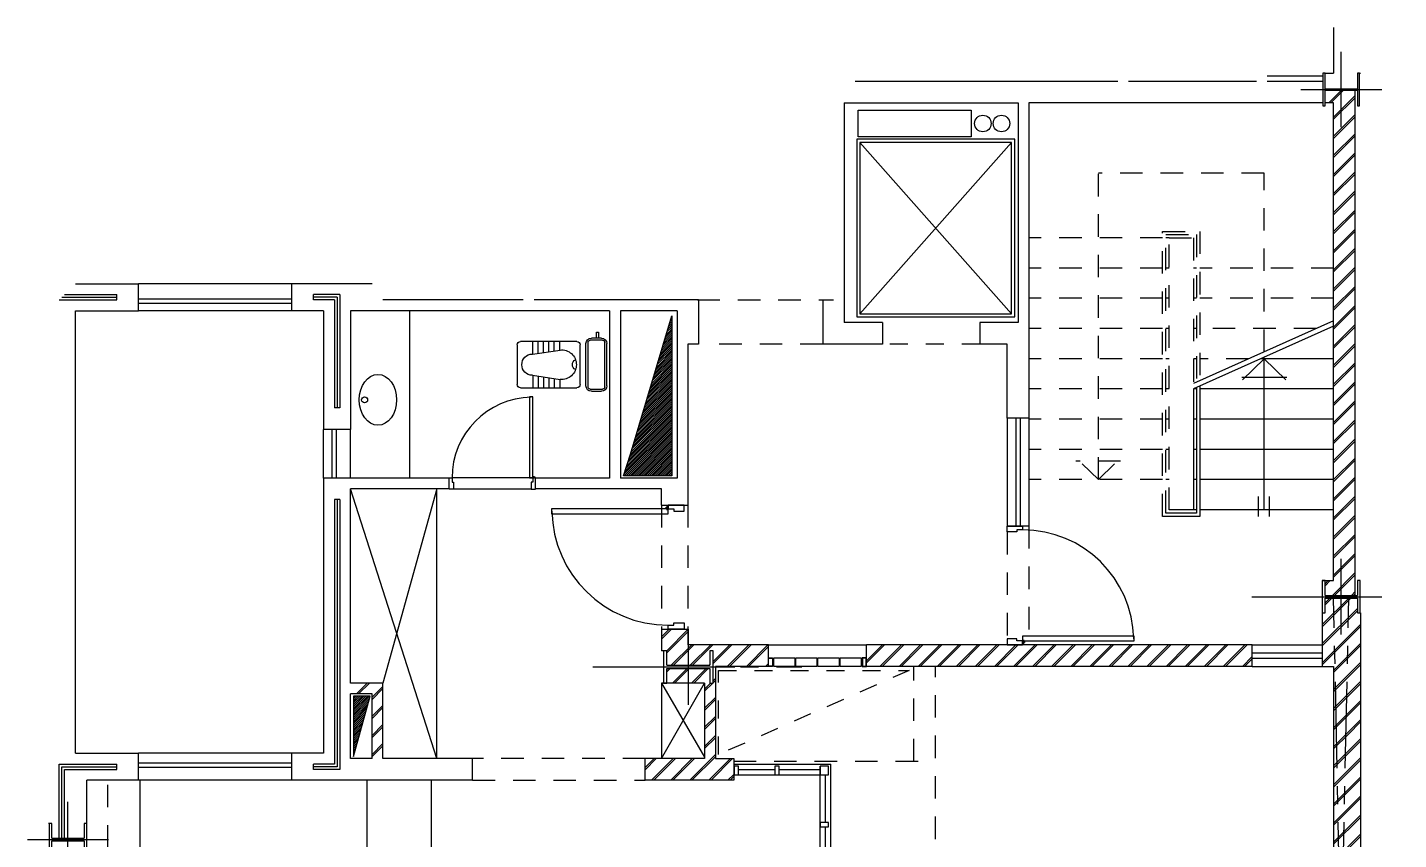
# Model space of a CAD drawing. Header units: inches. Extents: x 27.1 to 34.7, y 6.7 to 19.2.
# Drawn here: x 27.11 to 34.74, y 14.66 to 19.18 of the extents above; entities that cross this region are included whole.
import ezdxf

# ---------------------------------------------------------------- set-up
doc = ezdxf.new("R2010")
doc.units = ezdxf.units.IN
doc.header["$MEASUREMENT"] = 0
doc.linetypes.add('ACAD_ISO04W100', pattern=[30, 24, -3, 0, -3])
doc.linetypes.add('HIDDEN', pattern=[0.375, 0.25, -0.125])
for name, color, linetype in [('1', 1, 'Continuous'), ('2', 2, 'Continuous'), ('3', 3, 'Continuous'), ('4', 4, 'Continuous'), ('ax', 1, 'Continuous'), ('badband', 3, 'Continuous'), ('ct', 5, 'Continuous'), ('DIM', 2, 'Continuous'), ('DOOR', 1, 'Continuous'), ('DOR', 2, 'Continuous'), ('HATCH', 1, 'Continuous'), ('hatch-2', 4, 'Continuous'), ('PLM', 7, 'Continuous'), ('WALL', 4, 'Continuous')]:
    doc.layers.add(name, color=color, linetype=linetype)
doc.layers.get('DIM').off()
doc.linetypes.add('BATTING', pattern='A,0.0001,-0.1,[134,ltypeshp.shx,S=0.1,R=0,X=-0.1,Y=0],-0.2,[134,ltypeshp.shx,S=0.1,R=180,X=0.1,Y=0],-0.1', length=0.4001)
pattern_1 = [(45, (-1794.94049, -14855.80348), (-0.0530330086, 0.0530330086), []), (45, (-1794.92849, -14855.80348), (-0.0530330086, 0.0530330086), [])]

# ---------------------------------------------------------------- blocks, each defined once
blk = doc.blocks.new('WC')
at = {"layer": 'PLM', "color": 2}
for p, q in [((-0.185, 0.51), (0.185, 0.51)), ((-0.215, -0.043), (-0.215, 0.48)), ((0.215, 0.48), (0.215, -0.043)), ((-0.099, 0.367), (-0.215, 0.367)), ((-0.107, 0.317), (-0.215, 0.317)), ((-0.114, 0.267), (-0.215, 0.267)), ((-0.098, 0.37), (-0.136, 0.113)), ((0.098, 0.37), (0.136, 0.113)), ((0.098, 0.367), (0.215, 0.367)), ((0.106, 0.317), (0.215, 0.317)), ((0.113, 0.267), (0.215, 0.267)), ((-0.121, 0.217), (-0.215, 0.217)), ((-0.129, 0.167), (-0.215, 0.167)), ((0.12, 0.217), (0.215, 0.217)), ((0.128, 0.167), (0.215, 0.167)), ((-0.136, 0.117), (-0.215, 0.117)), ((0.135, 0.117), (0.215, 0.117)), ((0.196, -0.126), (-0.196, -0.126)), ((0.185, -0.073), (-0.185, -0.073)), ((-0.3, -0.224), (-0.3, -0.242)), ((-0.246, -0.224), (-0.3, -0.224)), ((-0.3, -0.242), (-0.246, -0.242)), ((-0.246, -0.27), (-0.246, -0.176)), ((-0.226, -0.28), (-0.226, -0.166)), ((0.206, -0.146), (-0.206, -0.146)), ((0.226, -0.166), (0.226, -0.28)), ((0.246, -0.176), (0.246, -0.27)), ((0.206, -0.3), (-0.206, -0.3)), ((0.196, -0.32), (-0.196, -0.32))]:
    blk.add_line(p, q, dxfattribs=at)
for centre, radius, start, end in [((-0.185, 0.48), 0.03, 90, 180), ((0.185, 0.48), 0.03, 0, 90), ((0, 0.37), 0.0982, 0, 180), ((-0.002, 0.098), 0.135, 173.3707, 270.7211), ((0, -0.05), 0.05, 23.3869, 156.6131), ((0.002, 0.098), 0.135, 269.2789, 6.6293), ((-0.196, -0.176), 0.05, 90, 180), ((-0.185, -0.043), 0.03, 180, 270), ((0.185, -0.043), 0.03, 270, 0), ((0.196, -0.176), 0.05, 0, 90), ((-0.206, -0.166), 0.02, 90, 180), ((0.206, -0.166), 0.02, 0, 90), ((-0.196, -0.27), 0.05, 180, 270), ((-0.206, -0.28), 0.02, 180, 270), ((0.196, -0.27), 0.05, 270, 0), ((0.206, -0.28), 0.02, 270, 0)]:
    blk.add_arc(centre, radius, start, end, dxfattribs=at)
blk = doc.blocks.new('PROR')
at = {"layer": 'DOOR'}
for p, q in [((-3.2, 0), (-3.2, -4.8)), ((0, 0), (-3.2, 0)), ((0, -1.5), (0, 0)), ((-5, -4.8), (-5, -13)), ((-3.2, -4.8), (-5, -4.8)), ((-5, -13), (0, -13)), ((0, -13), (0, -11.5))]:
    blk.add_line(p, q, dxfattribs=at)
blk = doc.blocks.new('MEH')
at = {"layer": 'DOR', "color": 1}
for p, q in [((-0.017, 0), (0, 0)), ((0.02, 0), (-0.017, 0)), ((0, 0.013), (0, -0.013)), ((0, 0), (0, 0.013)), ((0, 0), (0.02, 0))]:
    blk.add_line(p, q, dxfattribs=at)
blk.add_circle((0, 0), 0.00745, dxfattribs=at)
blk = doc.blocks.new('PROL')
at = {"layer": 'DOOR'}
for p, q in [((0, -1.5), (0, 0)), ((0, 0), (3.2, 0)), ((3.2, 0), (3.2, -4.8)), ((3.2, -4.8), (5, -4.8)), ((5, -4.8), (5, -13)), ((0, -13), (0, -11.5)), ((5, -13), (0, -13))]:
    blk.add_line(p, q, dxfattribs=at)
blk = doc.blocks.new('DOOR-1')
at = {"layer": 'DOR'}
for p, q in [((0.13, 0.072), (0.13, 0.032)), ((1.07, 0.072), (0.13, 0.072)), ((0.13, 0.032), (1.07, 0.032)), ((1.07, 0.032), (1.07, 0.072))]:
    blk.add_line(p, q, dxfattribs=at)
blk.add_arc((0.13, 0.032), 0.936, 1.1019, 90.0106, dxfattribs=at)
at = {"layer": 'WALL'}
for p, q in [((0, 1), (0.115, 1)), ((0, 0), (0.115, 0))]:
    blk.add_line(p, q, dxfattribs=at)
at = {"layer": 'DOR', "xscale": 0.01, "yscale": 0.01, "zscale": 0.01, "rotation": 270}
for name, p in [('PROL', (0.13, 1)), ('PROR', (0.13, 0))]:
    blk.add_blockref(name, p, dxfattribs=at)
at = {"layer": 'DOR', "rotation": 270}
blk.add_blockref('MEH', (0.138, 0.024), dxfattribs=at)
blk = doc.blocks.new('DOOR-100')
at = {"layer": 'DIM', "rotation": 90}
blk.add_blockref('DOOR-1', (0, 0), dxfattribs=at)
blk = doc.blocks.new('sec-4')
at = {"layer": 'ct', "color": 1}
for p, q in [((0, -0.35), (0, 0.35)), ((-0.375, 0), (0.375, 0))]:
    blk.add_line(p, q, dxfattribs=at)
at = {"layer": 'ct'}
for p, q in [((-0.15, 0.15), (-0.17, 0.15)), ((-0.17, 0.15), (-0.17, -0.15)), ((-0.15, 0.0075), (-0.15, 0.15)), ((0.17, 0.15), (0.15, 0.15)), ((0.15, 0.15), (0.15, 0.0075)), ((0.17, -0.15), (0.17, 0.15)), ((-0.15, 0.0075), (0.15, 0.0075)), ((-0.15, -0.0075), (0.15, -0.0075)), ((-0.15, -0.15), (-0.15, -0.0075)), ((0.15, -0.0075), (0.15, -0.15)), ((-0.17, -0.15), (-0.15, -0.15)), ((0.15, -0.15), (0.17, -0.15))]:
    blk.add_line(p, q, dxfattribs=at)
blk = doc.blocks.new('sec-3')
at = {"layer": 'ct', "color": 1}
for p, q in [((0, -0.35), (0, 0.35)), ((-0.375, 0), (0.375, 0))]:
    blk.add_line(p, q, dxfattribs=at)
at = {"layer": 'ct'}
for p, q in [((-0.15, 0.15), (-0.175, 0.15)), ((-0.175, 0.15), (-0.175, -0.15)), ((-0.15, 0.012), (-0.15, 0.15)), ((0.175, 0.15), (0.15, 0.15)), ((0.15, 0.15), (0.15, 0.012)), ((0.175, -0.15), (0.175, 0.15)), ((-0.15, 0.012), (0.15, 0.012)), ((-0.15, -0.012), (0.15, -0.012)), ((-0.15, -0.15), (-0.15, -0.012)), ((0.15, -0.012), (0.15, -0.15)), ((-0.175, -0.15), (-0.15, -0.15)), ((0.15, -0.15), (0.175, -0.15))]:
    blk.add_line(p, q, dxfattribs=at)
blk = doc.blocks.new('sec-1')
at = {"layer": 'ct', "color": 1}
for p, q in [((0, -0.35), (0, 0.35)), ((-0.43, 0), (0.43, 0))]:
    blk.add_line(p, q, dxfattribs=at)
at = {"layer": 'ct'}
for p, q in [((-0.2, 0.15), (-0.23, 0.15)), ((-0.23, 0.15), (-0.23, -0.15)), ((-0.2, 0.015), (-0.2, 0.15)), ((0.23, 0.15), (0.2, 0.15)), ((0.2, 0.15), (0.2, 0.015)), ((0.23, -0.15), (0.23, 0.15)), ((-0.2, 0.015), (0.2, 0.015)), ((-0.2, -0.015), (0.2, -0.015)), ((-0.2, -0.15), (-0.2, -0.015)), ((0.2, -0.015), (0.2, -0.15)), ((-0.23, -0.15), (-0.2, -0.15)), ((0.2, -0.15), (0.23, -0.15))]:
    blk.add_line(p, q, dxfattribs=at)

msp = doc.modelspace()

# ---------------------------------------------------------------- hatches: boundary and pattern name
at = {"layer": '1', "ltscale": 0.3}
h = msp.add_hatch(dxfattribs=at)
h.set_pattern_fill('ANSI31', color=256, scale=0.06, style=0)
h.set_pattern_definition([(45, (-625.5173166, -5922.550239), (-0.005303300859, 0.005303300859), [])])
h.paths.add_polyline_path([(30.6968, 17.5752), (30.4668, 16.8053), (30.4281, 16.6863), (30.6968, 16.6863)])
h = msp.add_hatch(dxfattribs=at)
h.set_pattern_fill('ANSI31', color=256, scale=0.06, style=0)
h.set_pattern_definition([(45, (-1804.050955, -14855.803478), (-0.005303300859, 0.005303300859), [])])
h.paths.add_polyline_path([(29.0193, 15.4614), (28.9273, 15.4614), (28.9273, 15.2018), (28.95, 15.2085)])
h.paths.add_polyline_path([(28.95, 15.2085), (28.9273, 15.2018), (28.9273, 15.1255)])
at = {"layer": 'HATCH', "ltscale": 0.3}
h = msp.add_hatch(dxfattribs=at)
h.set_pattern_fill('WALLINSIDE', color=256, scale=0.6, style=0)
h.set_pattern_definition(pattern_1)
h.paths.add_polyline_path([(34.4971, 18.829), (34.3291, 18.829), (34.3291, 18.7585), (34.3771, 18.7585), (34.3771, 16.1035), (34.3291, 16.1035), (34.3291, 16.021), (34.4971, 16.021)])
h.paths.add_polyline_path([(34.5271, 15.9235), (34.5241, 15.9235), (34.5091, 15.9235), (34.5091, 16.006), (34.3291, 16.006), (34.3291, 15.9235), (34.3141, 15.9235), (34.3141, 15.6265), (34.3771, 15.6265), (34.3771, 15.2498), (34.5271, 15.2498)])
h = msp.add_hatch(dxfattribs=at)
h.set_pattern_fill('WALLINSIDE', color=256, scale=0.6, style=0)
h.set_pattern_definition(pattern_1)
h.paths.add_polyline_path([(31.9471, 15.7465), (31.7798, 15.7465), (31.7798, 15.6265), (32.5042, 15.6265), (33.9241, 15.6265), (33.9241, 15.7465)])
h.paths.add_polyline_path([(30.7891, 15.7465), (30.7891, 15.6325), (30.9091, 15.6325), (30.9091, 15.7135), (30.9271, 15.7135), (30.9271, 15.6235), (30.9391, 15.6235), (30.9391, 15.6265), (31.2338, 15.6265), (31.2338, 15.7465)])
h.paths.add_polyline_path([(30.6691, 15.7135), (30.6691, 15.6325), (30.7891, 15.6325), (30.7891, 15.7465), (30.7861, 15.7465), (30.7861, 15.8335), (30.6391, 15.8335), (30.6391, 15.7135)])
h.paths.add_polyline_path([(30.8791, 15.1135), (30.7891, 15.1135), (30.7891, 14.9935), (31.0411, 14.9935), (31.0411, 15.1135), (30.9391, 15.1135), (30.9391, 15.6235), (30.9271, 15.6235), (30.9271, 15.5335), (30.9091, 15.5335), (30.9091, 15.6145), (30.7891, 15.6145), (30.7891, 15.5335), (30.8791, 15.5335)])
h.paths.add_polyline_path([(30.5491, 15.1135), (30.5491, 14.9935), (30.7891, 14.9935), (30.7891, 15.1135)])
h.paths.add_polyline_path([(31.5211, 11.7865), (32.813, 11.7865), (32.813, 11.8465), (31.5811, 11.8465), (31.5811, 13.6165), (31.9771, 13.6165), (31.9771, 13.7665), (31.6411, 13.7665), (31.6411, 13.8865), (31.5211, 13.8865)])
h.paths.add_polyline_path([(31.5811, 13.7065), (31.8571, 13.7065), (31.8571, 13.6765), (31.5811, 13.6765)], flags=16)
h = msp.add_hatch(dxfattribs=at)
h.set_pattern_fill('WALLINSIDE', color=256, scale=0.6, style=0)
h.set_pattern_definition(pattern_1)
h.paths.add_polyline_path([(30.7891, 15.6145), (30.6691, 15.6145), (30.6691, 15.5335), (30.7891, 15.5335)])
h = msp.add_hatch(dxfattribs=at)
h.set_pattern_fill('WALLINSIDE', color=256, scale=0.6, style=0)
h.set_pattern_definition(pattern_1)
h.paths.add_polyline_path([(29.0456, 15.5335), (28.9111, 15.5335), (28.9111, 15.4735), (29.0264, 15.4735)])
h.paths.add_polyline_path([(29.0911, 15.5335), (29.0456, 15.5335), (29.0264, 15.4735), (29.0311, 15.4735), (29.0311, 15.1135), (29.0911, 15.1135)])
h = msp.add_hatch(dxfattribs=at)
h.set_pattern_fill('WALLINSIDE', color=256, scale=0.6, style=0)
h.set_pattern_definition(pattern_1)
h.paths.add_polyline_path([(34.5271, 15.2498), (34.3771, 15.2498), (34.3771, 13.7665), (33.4171, 13.7665), (33.4171, 13.6165), (34.3771, 13.6165), (34.3771, 12.0235), (34.3321, 12.0235), (34.3291, 12.0155), (34.3291, 11.941), (34.4371, 11.941), (34.4371, 13.6765), (33.5371, 13.6765), (33.5371, 13.7065), (34.4671, 13.7065), (34.4671, 11.941), (34.5091, 11.941), (34.5091, 12.0235), (34.5271, 12.0235)])

# ---------------------------------------------------------------- linework, layer by layer
at = {"ltscale": 0.3}
for p, q in [((34.008, 18.9085), (34.3171, 18.9085)), ((33.9901, 17.3365), (33.8698, 17.2196)), ((33.9901, 16.4965), (33.9901, 17.3446)), ((33.9901, 17.3365), (34.1104, 17.2196)), ((33.8673, 17.2333), (34.1164, 17.2333)), ((33.9601, 16.4596), (33.9601, 16.5715)), ((34.0201, 16.4596), (34.0201, 16.5715))]:
    msp.add_line(p, q, dxfattribs=at)
at = {"layer": '1', "ltscale": 0.5}
for p, q in [((32.5863, 17.587), (31.7431, 18.5385)), ((32.5863, 18.5385), (31.7431, 17.587)), ((27.7321, 17.6703), (28.5841, 17.6703)), ((27.7321, 17.6463), (28.5841, 17.6463)), ((32.6101, 17.0065), (32.6101, 16.4065)), ((32.6341, 17.0065), (32.6341, 16.4065)), ((28.8091, 16.6735), (28.8091, 16.9435)), ((28.8331, 16.6735), (28.8331, 16.9435)), ((29.9245, 16.6739), (29.4752, 16.6739)), ((29.3911, 15.1135), (28.9111, 16.6135)), ((29.3911, 16.6127), (29.0911, 15.5335)), ((29.9158, 16.6115), (29.4838, 16.6115)), ((30.6391, 15.1135), (30.8791, 15.5335)), ((30.6391, 15.5335), (30.8791, 15.1211)), ((27.7321, 15.0903), (28.5841, 15.0903)), ((27.7321, 15.0663), (28.5841, 15.0663)), ((31.0411, 15.0535), (31.0444, 15.0535)), ((31.0411, 15.0235), (31.5211, 15.0235)), ((31.0684, 15.0535), (31.2691, 15.0535)), ((31.2931, 15.0535), (31.5211, 15.0535)), ((31.5211, 13.8865), (31.5211, 15.0715)), ((31.5511, 14.7588), (31.5511, 15.0235)), ((31.5511, 14.482), (31.5511, 14.7348))]:
    msp.add_line(p, q, dxfattribs=at)
at = {"layer": '1', "linetype": 'HIDDEN', "ltscale": 0.5}
for p, q in [((33.0691, 16.6645), (33.0691, 18.3685)), ((33.9901, 18.3685), (33.0691, 18.3685)), ((33.9901, 17.3746), (33.9901, 18.3685)), ((33.4261, 18.0085), (32.6821, 18.0085)), ((33.4261, 16.4605), (33.4261, 18.0445)), ((33.4261, 18.0445), (33.6331, 18.0445)), ((33.4441, 16.4785), (33.4441, 18.0265)), ((33.4441, 18.0265), (33.6151, 18.0265)), ((33.4621, 18.0085), (33.4441, 18.0085)), ((33.4621, 16.4965), (33.4621, 18.0085)), ((33.4621, 18.0085), (33.5971, 18.0085)), ((33.5971, 18.0085), (33.5971, 17.1985)), ((33.6151, 18.0265), (33.6151, 17.2066)), ((33.6331, 18.0445), (33.6331, 17.2146)), ((33.4261, 17.8405), (32.6821, 17.8405)), ((33.4621, 17.8405), (33.4441, 17.8405)), ((33.6151, 17.8405), (33.5971, 17.8405)), ((34.3771, 17.8405), (33.6331, 17.8405)), ((30.8393, 17.6635), (31.5361, 17.6635)), ((33.4261, 17.6725), (32.6821, 17.6725)), ((33.4621, 17.6725), (33.4441, 17.6725)), ((33.6151, 17.6725), (33.5971, 17.6725)), ((34.3771, 17.6725), (33.6331, 17.6725)), ((33.4261, 17.5045), (32.6821, 17.5045)), ((33.4621, 17.5045), (33.4441, 17.5045)), ((33.6151, 17.5045), (33.5971, 17.5045)), ((34.2801, 17.5045), (33.6331, 17.5045)), ((31.5361, 17.4175), (30.9091, 17.4175)), ((33.4261, 17.3365), (32.6821, 17.3365)), ((33.4621, 17.3365), (33.4441, 17.3365)), ((33.6151, 17.3365), (33.5971, 17.3365)), ((33.9051, 17.3365), (33.6331, 17.3365)), ((33.4261, 17.1685), (32.6821, 17.1685)), ((33.4621, 17.1685), (33.4441, 17.1685)), ((32.6821, 17.0065), (32.6821, 16.6645)), ((33.4261, 17.0005), (32.6821, 17.0005)), ((33.4621, 17.0005), (33.4441, 17.0005)), ((33.4261, 16.8325), (32.6821, 16.8325)), ((33.0691, 16.6645), (32.9488, 16.7814)), ((33.0691, 16.6645), (33.1894, 16.7814)), ((33.4621, 16.8325), (33.4441, 16.8325)), ((33.1919, 16.7677), (32.9428, 16.7677)), ((33.4261, 16.6645), (32.6821, 16.6645)), ((33.4621, 16.6645), (33.4441, 16.6645)), ((30.6391, 16.5235), (30.6391, 15.8335)), ((30.7861, 16.5235), (30.7861, 15.8335)), ((32.6821, 16.4065), (32.6821, 15.7465)), ((32.5621, 16.3735), (32.5621, 15.7795)), ((32.0431, 15.0985), (32.0431, 15.6265)), ((32.1631, 13.7665), (32.1631, 15.6265)), ((30.5491, 15.1135), (29.5891, 15.1135)), ((31.0411, 15.0985), (32.1631, 15.0985)), ((27.5611, 12.1435), (27.5611, 14.9935)), ((29.5891, 14.9935), (30.5491, 14.9935))]:
    msp.add_line(p, q, dxfattribs=at)
at = {"layer": '1', "linetype": 'BATTING', "ltscale": 0.06}
for p, q in [((27.3061, 17.6785), (27.6121, 17.6785)), ((28.8361, 17.6785), (28.7041, 17.6785)), ((28.8361, 17.6785), (28.8361, 17.0635)), ((28.8361, 16.5535), (28.8361, 15.0685)), ((27.3061, 15.0685), (27.6121, 15.0685)), ((27.3061, 14.671), (27.3061, 15.0685)), ((28.8361, 15.0685), (28.7041, 15.0685))]:
    msp.add_line(p, q, dxfattribs=at)
at = {"layer": '1', "linetype": 'HIDDEN', "ltscale": 0.3}
msp.add_line((32.4091, 17.4175), (31.8691, 17.4175), dxfattribs=at)
at = {"layer": '1', "ltscale": 0.3}
for p, q in [((33.6151, 17.1766), (33.6151, 16.4785)), ((33.6331, 17.1846), (33.6331, 16.4605)), ((33.6151, 16.4785), (33.4441, 16.4785)), ((33.6331, 16.4605), (33.4261, 16.4605)), ((33.9241, 15.7015), (34.3141, 15.7015)), ((33.9241, 15.6715), (34.3141, 15.6715))]:
    msp.add_line(p, q, dxfattribs=at)
at = {"layer": '1', "ltscale": 0.5}
for points in [[(31.7251, 17.569), (32.6043, 17.569), (32.6043, 18.5565), (31.7251, 18.5565)], [(31.7431, 17.587), (32.5863, 17.587), (32.5863, 18.5385), (31.7431, 18.5385)]]:
    msp.add_lwpolyline(points, close=True, dxfattribs=at)
at = {"layer": '1', "ltscale": 0.3}
for points in [[(30.6968, 17.5752), (30.6968, 16.6863), (30.4281, 16.6863), (30.4668, 16.8053)], [(29.0193, 15.4614), (28.9273, 15.4614), (28.9273, 15.1255)], [(31.0444, 15.0235), (31.0684, 15.0235), (31.0684, 15.0715), (31.0444, 15.0715)], [(31.2691, 15.0235), (31.2931, 15.0235), (31.2931, 15.0715), (31.2691, 15.0715)], [(31.5211, 15.0715), (31.5211, 15.0235), (31.5691, 15.0235), (31.5691, 15.0715)], [(31.5211, 14.7588), (31.5211, 14.7348), (31.5691, 14.7348), (31.5691, 14.7588)]]:
    msp.add_lwpolyline(points, close=True, dxfattribs=at)
at = {"layer": '1'}
for points in [[(31.2578, 15.6745), (31.2578, 15.6265), (31.2338, 15.6265), (31.2338, 15.6745)], [(31.256, 15.6727), (31.256, 15.6283), (31.2356, 15.6283), (31.2356, 15.6727)], [(31.7558, 15.6745), (31.7558, 15.6265), (31.7798, 15.6265), (31.7798, 15.6745)], [(31.7576, 15.6727), (31.7576, 15.6283), (31.778, 15.6283), (31.778, 15.6727)]]:
    msp.add_lwpolyline(points, close=True, dxfattribs=at)
at = {"layer": '1', "linetype": 'HIDDEN', "ltscale": 0.3}
msp.add_lwpolyline([(30.9571, 15.1359), (30.9571, 15.6043), (32.0173, 15.6043)], close=True, dxfattribs=at)
at = {"layer": '2', "ltscale": 0.3}
for p, q in [((27.3211, 17.6935), (27.6121, 17.6935)), ((27.6121, 17.6635), (27.6121, 17.6935)), ((28.8511, 17.6935), (28.7041, 17.6935)), ((28.7041, 17.6635), (28.7041, 17.6935)), ((28.8511, 17.6935), (28.8511, 17.0635)), ((27.2911, 17.6635), (27.6121, 17.6635)), ((28.8211, 17.6635), (28.7041, 17.6635)), ((28.8211, 17.6635), (28.8211, 17.0635)), ((28.8511, 17.0635), (28.8211, 17.0635)), ((28.8511, 16.5535), (28.8211, 16.5535)), ((28.8211, 16.5535), (28.8211, 15.0835)), ((28.8511, 16.5535), (28.8511, 15.0535)), ((33.9241, 15.7465), (34.3141, 15.7465)), ((33.9241, 15.6265), (34.3141, 15.6265)), ((27.2911, 15.0835), (27.6121, 15.0835)), ((27.2911, 14.671), (27.2911, 15.0835)), ((27.3211, 15.0535), (27.6121, 15.0535)), ((27.3211, 14.671), (27.3211, 15.0535)), ((27.6121, 15.0535), (27.6121, 15.0835)), ((28.8211, 15.0835), (28.7041, 15.0835)), ((28.7041, 15.0535), (28.7041, 15.0835)), ((28.8511, 15.0535), (28.7041, 15.0535))]:
    msp.add_line(p, q, dxfattribs=at)
at = {"layer": '2', "ltscale": 0.5}
for p, q in [((28.5841, 17.7535), (27.7321, 17.7535)), ((28.5841, 17.6035), (27.7321, 17.6035)), ((29.2411, 16.6727), (29.2411, 17.6035)), ((32.5621, 17.0065), (32.5621, 16.4065)), ((32.6821, 17.0065), (32.6821, 16.4065)), ((28.7611, 16.6735), (28.7611, 16.9435)), ((28.9111, 16.6735), (28.9111, 16.9435)), ((29.3911, 15.1135), (29.3911, 16.6135)), ((33.5971, 16.4965), (33.4621, 16.4965)), ((32.6821, 16.4065), (32.5621, 16.4065)), ((30.6391, 15.5335), (30.6391, 15.1135)), ((28.5841, 15.1435), (27.7321, 15.1435)), ((31.0411, 15.0835), (31.5811, 15.0835)), ((31.5811, 13.8865), (31.5811, 15.0835)), ((28.5841, 14.9935), (27.7321, 14.9935)), ((27.7411, 13.3695), (27.7411, 14.9935)), ((29.0011, 14.9935), (29.0011, 13.8235)), ((29.3611, 13.8235), (29.3611, 14.9935))]:
    msp.add_line(p, q, dxfattribs=at)
at = {"layer": '2'}
msp.add_line((31.2338, 15.7465), (31.7798, 15.7465), dxfattribs=at)
at = {"layer": '2', "ltscale": 0.5}
msp.add_lwpolyline([(32.3618, 18.5701), (31.7338, 18.5701), (31.7338, 18.7187), (32.3618, 18.7187)], close=True, dxfattribs=at)
at = {"layer": '2'}
for points in [[(31.3808, 15.6745), (31.3808, 15.6265), (31.2638, 15.6265), (31.2638, 15.6745)], [(31.5038, 15.6745), (31.5038, 15.6265), (31.3868, 15.6265), (31.3868, 15.6745)], [(31.6268, 15.6745), (31.6268, 15.6265), (31.5098, 15.6265), (31.5098, 15.6745)], [(31.7498, 15.6745), (31.7498, 15.6265), (31.6328, 15.6265), (31.6328, 15.6745)]]:
    msp.add_lwpolyline(points, close=True, dxfattribs=at)
at = {"layer": '2', "ltscale": 0.5}
for centre, radius in [((32.4265, 18.6444), 0.0459), ((32.5301, 18.6444), 0.0459), ((28.9891, 17.1081), 0.0166)]:
    msp.add_circle(centre, radius, dxfattribs=at)
msp.add_ellipse((29.063, 17.1081), major_axis=(0, -0.1411), ratio=0.737011, dxfattribs=at)
at = {"layer": '3', "ltscale": 0.3}
for p, q in [((34.3771, 17.548), (33.5971, 17.1985)), ((34.3771, 17.518), (33.5971, 17.1685)), ((34.3771, 17.3365), (33.9721, 17.3365)), ((33.6151, 17.1685), (33.5971, 17.1685)), ((33.5971, 17.1685), (33.5971, 16.4965)), ((34.3771, 17.1685), (33.6331, 17.1685)), ((33.6151, 17.0005), (33.5971, 17.0005)), ((34.3771, 17.0005), (33.6331, 17.0005)), ((33.6151, 16.8325), (33.5971, 16.8325)), ((34.3771, 16.8325), (33.6331, 16.8325)), ((33.6151, 16.6645), (33.5971, 16.6645)), ((34.3771, 16.6645), (33.6331, 16.6645)), ((33.6151, 16.4965), (33.5971, 16.4965)), ((34.3771, 16.4965), (33.6331, 16.4965))]:
    msp.add_line(p, q, dxfattribs=at)
at = {"layer": '4', "ltscale": 0.3}
for p, q in [((34.3771, 19.1785), (34.3771, 18.9235)), ((34.3291, 18.9235), (34.3771, 18.9235)), ((34.5211, 18.9235), (34.5271, 18.9235)), ((31.6561, 18.7585), (32.6221, 18.7585)), ((34.3771, 16.1035), (34.3771, 18.7585)), ((34.4971, 16.021), (34.4971, 18.829)), ((27.7321, 17.6035), (27.7321, 17.7535)), ((28.5841, 17.6035), (28.5841, 17.7535)), ((31.8691, 17.5375), (31.6561, 17.5375)), ((34.3141, 16.1035), (34.3771, 16.1035)), ((34.5241, 15.9235), (34.5271, 15.9235)), ((34.5271, 15.9235), (34.5271, 12.0235)), ((34.3141, 15.6265), (34.3771, 15.6265)), ((34.3771, 15.6265), (34.3771, 13.7665)), ((27.7321, 14.9935), (27.7321, 15.1435)), ((28.5841, 14.9935), (28.5841, 15.1435)), ((27.4441, 14.7535), (27.4441, 14.9935)), ((27.7321, 14.9935), (27.4441, 14.9935))]:
    msp.add_line(p, q, dxfattribs=at)
at = {"layer": '4', "ltscale": 0.5}
for p, q in [((33.1771, 18.8785), (31.7161, 18.8785)), ((33.948, 18.8785), (33.2371, 18.8785)), ((34.3171, 18.8785), (34.008, 18.8785)), ((31.6561, 18.7585), (31.6561, 17.5375)), ((32.6221, 18.7585), (32.6221, 17.5375)), ((32.6821, 18.7585), (32.6821, 17.0065)), ((34.3171, 18.7585), (32.6821, 18.7585)), ((34.3771, 18.7585), (34.3291, 18.7585)), ((27.3811, 17.7535), (27.7321, 17.7535)), ((29.0311, 17.7535), (28.5841, 17.7535)), ((29.8711, 17.6635), (29.0911, 17.6635)), ((30.8461, 17.6635), (29.9311, 17.6635)), ((30.8461, 17.6635), (30.8461, 17.4175)), ((31.5361, 17.6635), (31.5361, 17.4175)), ((31.5361, 17.6635), (31.5961, 17.6635)), ((27.3811, 17.6035), (27.7321, 17.6035)), ((27.3811, 15.1435), (27.3811, 17.6035)), ((28.7611, 17.6035), (28.5841, 17.6035)), ((28.7611, 17.6035), (28.7611, 16.9435)), ((28.9111, 17.6035), (28.9111, 16.9435)), ((30.3511, 17.6035), (28.9111, 17.6035)), ((30.3511, 17.6035), (30.3511, 16.6735)), ((30.7261, 17.6035), (30.4111, 17.6035)), ((30.4111, 17.6035), (30.4111, 16.6735)), ((30.7261, 17.6035), (30.7261, 16.6735)), ((31.8691, 17.5375), (31.8691, 17.4175)), ((32.6221, 17.5375), (32.4091, 17.5375)), ((32.4091, 17.5375), (32.4091, 17.4175)), ((30.8461, 17.4175), (30.7861, 17.4175)), ((30.7861, 17.4175), (30.7861, 16.5235)), ((31.8691, 17.4175), (31.5361, 17.4175)), ((32.5621, 17.4175), (32.4091, 17.4175)), ((32.5621, 17.0065), (32.5621, 17.4175)), ((32.6821, 17.0065), (32.5621, 17.0065)), ((28.9111, 16.9435), (28.7611, 16.9435)), ((29.4598, 16.6735), (28.7611, 16.6735)), ((28.7611, 16.6735), (28.7611, 15.1435)), ((30.3511, 16.6735), (29.9398, 16.6735)), ((30.7261, 16.6735), (30.4111, 16.6735)), ((28.9111, 15.5335), (28.9111, 16.6135)), ((29.4598, 16.6135), (28.9111, 16.6135)), ((30.6391, 16.6135), (29.9398, 16.6135)), ((30.6391, 16.5235), (30.6391, 16.6135)), ((30.6391, 16.5235), (30.7861, 16.5235)), ((30.6391, 15.8335), (30.7861, 15.8335)), ((30.6391, 15.8335), (30.6391, 15.7135)), ((30.7861, 15.8335), (30.7861, 15.7465)), ((30.6691, 15.7135), (30.6391, 15.7135)), ((30.9391, 15.6265), (30.9391, 15.1135)), ((29.0911, 15.5335), (28.9111, 15.5335)), ((29.0911, 15.1135), (29.0911, 15.5335)), ((30.8791, 15.5335), (30.8791, 15.1135)), ((28.9111, 15.1135), (28.9111, 15.4735)), ((28.9111, 15.1135), (28.9111, 15.4735)), ((29.0311, 15.4735), (28.9111, 15.4735)), ((29.0311, 15.1135), (29.0311, 15.4735)), ((27.3811, 15.1435), (27.7321, 15.1435)), ((28.7611, 15.1435), (28.5841, 15.1435)), ((29.0311, 15.1135), (28.9111, 15.1135)), ((29.0311, 15.1135), (28.9111, 15.1135)), ((29.5891, 15.1135), (29.0911, 15.1135)), ((29.5891, 14.9935), (29.5891, 15.1135)), ((30.8791, 15.1135), (30.5491, 15.1135)), ((30.5491, 14.9935), (30.5491, 15.1135)), ((30.9391, 15.1135), (31.0411, 15.1135)), ((31.0411, 15.1135), (31.0411, 14.9935)), ((29.5891, 14.9935), (28.5841, 14.9935)), ((31.0411, 14.9935), (30.5491, 14.9935)), ((27.2341, 14.7535), (27.2311, 14.7535))]:
    msp.add_line(p, q, dxfattribs=at)
at = {"layer": '4'}
for p, q in [((30.9871, 15.7465), (30.7861, 15.7465)), ((31.2338, 15.7465), (30.7861, 15.7465)), ((31.2338, 15.6265), (31.2338, 15.7465)), ((32.5042, 15.7465), (31.7798, 15.7465)), ((31.7798, 15.6265), (31.7798, 15.7465)), ((33.9241, 15.7465), (31.9471, 15.7465)), ((33.9241, 15.6265), (33.9241, 15.7465)), ((31.2338, 15.6265), (30.9391, 15.6265)), ((32.5042, 15.6265), (31.7798, 15.6265)), ((33.9241, 15.6265), (32.1631, 15.6265)), ((30.8791, 15.5335), (30.6391, 15.5335))]:
    msp.add_line(p, q, dxfattribs=at)
at = {"layer": 'ax', "linetype": 'ACAD_ISO04W100', "ltscale": 0.03}
for p, q in [((33.9217, 16.0135), (34.7381, 16.0135)), ((30.2584, 15.6235), (31.4204, 15.6235))]:
    msp.add_line(p, q, dxfattribs=at)
at = {"layer": 'badband', "linetype": 'ACAD_ISO04W100', "ltscale": 0.02}
for p, q in [((34.4611, 11.941), (34.3771, 16.006)), ((34.3771, 11.941), (34.4611, 16.006))]:
    msp.add_line(p, q, dxfattribs=at)
at = {"layer": 'hatch-2'}
msp.add_line((34.3141, 15.9235), (34.3141, 15.6265), dxfattribs=at)

# ---------------------------------------------------------------- block references
at = {"ltscale": 0.5}
for name, p, xscale, yscale, zscale, rotation in [('WC', (30.144, 17.3035), -0.6, 0.6, 0.6, 90), ('DOOR-100', (32.5621, 15.7465), 0.6600000000002183, 0.6600000000002183, 0.6600000000002183, 270)]:
    msp.add_blockref(name, p, dxfattribs=dict(at, xscale=xscale, yscale=yscale, zscale=zscale, rotation=rotation))
at = {"ltscale": 0.5, "xscale": 0.4800000000001091, "yscale": 0.4800000000001091, "zscale": 0.4800000000001091}
msp.add_blockref('DOOR-100', (29.9398, 16.6115), dxfattribs=at)
at = {"layer": '4', "ltscale": 0.5, "xscale": 0.6899999999997817, "yscale": 0.6899999999997817, "zscale": 0.6899999999997817, "rotation": 90}
msp.add_blockref('DOOR-100', (30.7658, 16.5235), dxfattribs=at)
at = {"layer": 'ct', "xscale": 0.6, "yscale": 0.6, "zscale": 0.6}
for name, p in [('sec-4', (34.4191, 18.8335)), ('sec-3', (34.4191, 16.0135)), ('sec-1', (30.7891, 15.6235)), ('sec-3', (27.3391, 14.6635))]:
    msp.add_blockref(name, p, dxfattribs=at)

doc.saveas('drawing.dxf')
